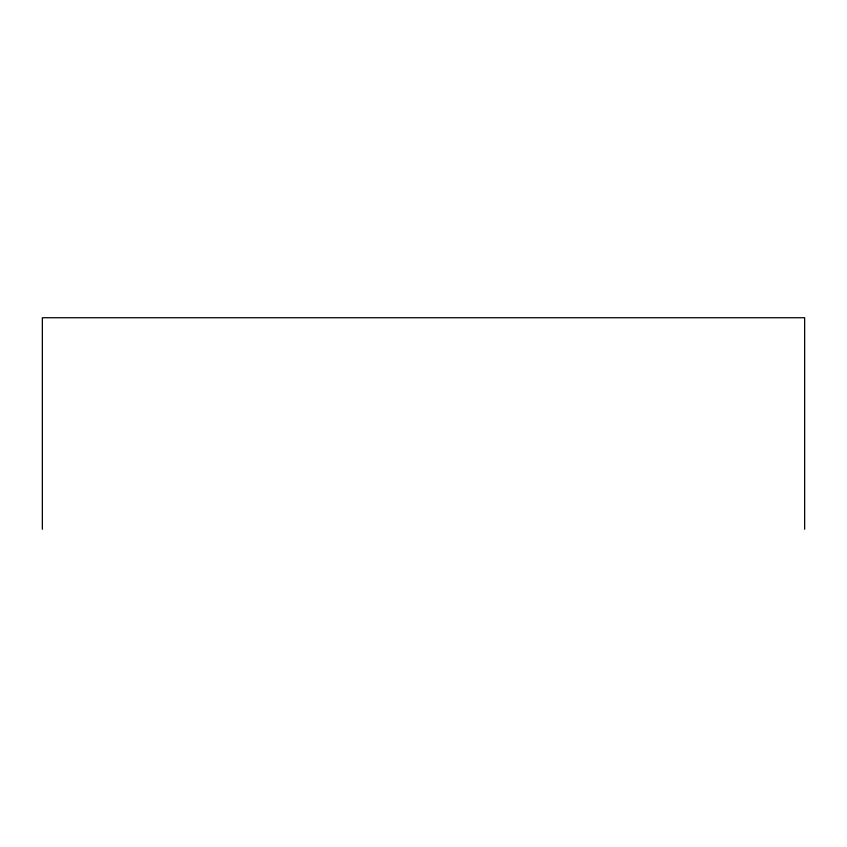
<?xml version="1.0" encoding="UTF-8"?>
<svg xmlns="http://www.w3.org/2000/svg" width="847" height="847" viewBox="0 0 847 847"><rect width="100%" height="100%" fill="white"/><g stroke="black" fill="none" stroke-linecap="round" stroke-linejoin="round"><path stroke-width="1.27" d="M804.65 529.269L804.65 317.731L42.35 317.731L42.35 529.269"/></g></svg>
